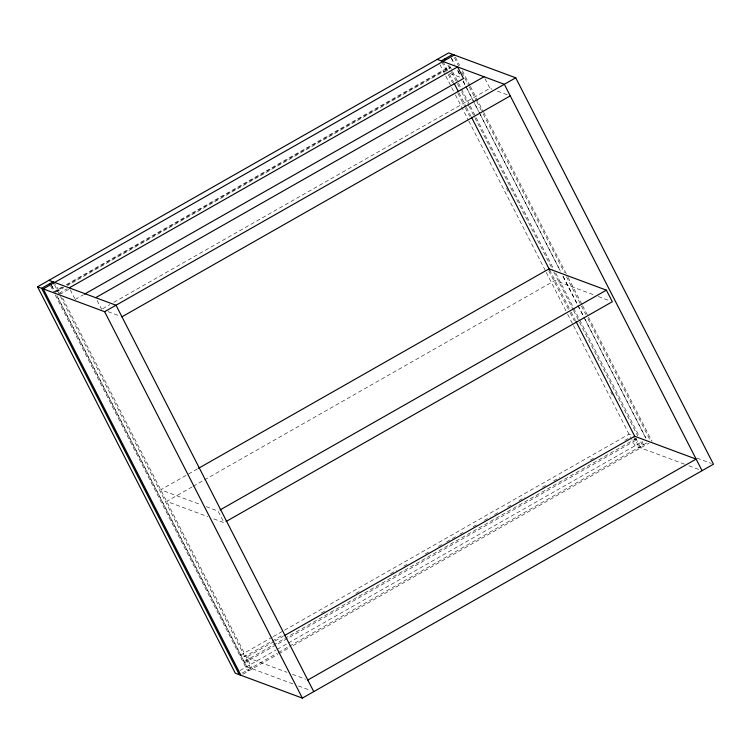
<?xml version="1.0" encoding="UTF-8"?>
<svg xmlns="http://www.w3.org/2000/svg" width="751" height="751" viewBox="0 0 751 751"><rect width="100%" height="100%" fill="white"/><g stroke="black" fill="none" stroke-linecap="round" stroke-linejoin="round"><path stroke-width="0.56" stroke-dasharray="3.75 2.82" d="M53.64 291.857L62.211 286.976M66.295 284.657L448.92 66.961L450.544 67.562L67.496 285.502M63.018 287.267L54.87 291.904L57.911 293.04M67.092 284.948L443.184 70.969L446.235 72.096M56.287 291.876L63.844 287.577M58.935 293.416L67.083 288.778M68.707 289.379L60.559 294.017L55.612 284.357M75.194 299.452L83.352 294.814M102.643 308.689L109.777 304.634M113.852 302.315L489.943 88.327L492.083 89.125M197.429 468.915L160.742 489.793L200.761 504.653M192.153 486.892L166.675 501.386L207.774 516.65M193.176 486.31L203.361 480.509M204.385 479.927L554.989 280.452L593.928 294.908M272.331 637.139L240.733 655.116L244.798 656.627L282.507 635.177M273.345 636.566L283.54 630.765M284.554 630.183L629.047 434.181L632.098 435.317M321.24 613.135L325.314 610.816M355.89 593.421L359.964 591.103M390.548 573.708L396.659 570.225M403.794 566.17L407.868 563.851M425.197 553.985L429.272 551.666M438.443 546.446L442.527 544.128M446.601 541.809L455.773 536.59M459.847 534.271L463.93 531.952M473.102 526.733L477.176 524.414M484.311 520.359L490.431 516.876M494.505 514.557L498.58 512.238M507.751 507.019L511.835 504.7M518.969 500.635L525.08 497.162M542.41 487.305L546.484 484.977M553.618 480.922L559.73 477.439M590.305 460.044L594.388 457.725M624.963 440.33L629.038 438.011M273.946 641.579L246.422 657.228L286.985 672.295M274.96 640.997L283.118 636.36M636.369 438.415L243.127 662.147L244.76 662.757L636.979 439.598M240.02 670.493L276.218 649.897M277.241 649.315L287.436 643.513M288.45 642.931L642.574 441.457M242.188 673.074L277.232 653.145M278.245 652.563L288.44 646.761M289.454 646.189L646.639 442.968M242.948 674.173L277.832 654.328M278.856 653.745L289.051 647.944M293.125 645.625L649.089 443.099M445.437 68.932L447.061 69.543M449.924 73.467L461.424 77.738M497.434 91.115L508.127 95.086M598.256 296.514L610.15 300.935M697.003 458.101L711.253 463.395M634.933 439.232L636.557 439.833M684.527 464.174L634.98 445.775L631.779 439.504M688.911 465.798L699.876 469.873M57.123 289.877L58.747 290.477M108.041 311.656L118.742 315.627M206.168 506.662L218.062 511.084L223.995 522.677L213.181 518.659M292.468 674.332L305.619 679.214M246.61 660.167L248.234 660.777M292.918 683.889L246.666 666.71L56.954 295.978M298.4 685.926L310.454 690.404M484.996 78.667L489.943 88.327M455.397 57.104L459.678 65.459M462.344 70.678L469.826 85.295M470.361 86.346L483.184 111.401M483.719 112.453L567.625 276.406M568.16 277.448L582.053 304.606M582.588 305.648L587.93 316.096M588.465 317.138L652.056 441.41M454.308 57.545L458.579 65.9M461.79 72.162L468.737 85.736M469.272 86.778L476.218 100.362M476.754 101.404L482.63 112.894M483.165 113.936L564.395 272.669M566.526 276.847L580.955 305.047M581.49 306.089L585.771 314.444M587.911 318.621L650.432 440.809M451.389 58.034L454.59 64.304M457.8 70.566L459.931 74.743M463.142 81.014L466.352 87.276M466.887 88.318L479.711 113.382M480.246 114.434L560.406 271.073M563.072 276.302L584.447 318.067M584.982 319.119L645.907 438.171M451.313 58.118L453.98 63.337M457.725 70.65L459.856 74.828M463.067 81.099L465.207 85.276M465.742 86.318L478.565 111.383M479.1 112.425L560.33 271.158M562.997 276.377L577.425 304.577M577.96 305.619L583.311 316.068M583.837 317.11L645.832 438.255M449.633 65.778L458.176 82.488M458.551 83.211L469.76 105.112M470.295 106.154L553.562 268.877M555.693 273.045L638.97 435.768M642.011 441.729L644.151 445.906L642.527 445.305L639.852 440.086M448 65.168L451.21 71.439M451.586 72.171L457.087 82.929M457.453 83.643L461.189 90.946M461.724 91.988L468.671 105.553M468.849 105.9L553.28 270.904M553.816 271.946L573.285 309.994M573.586 310.585L637.721 435.909M442.949 61.488L448.826 72.978M449.361 74.02L453.632 82.375M458.974 92.824L465.92 106.398M466.455 107.44L471.271 116.837M549.554 269.825L570.666 311.083M571.201 312.125L575.473 320.48M635.731 438.227L640.678 447.887M441.832 61.892L447.727 73.42M448.263 74.462L452.543 82.817M457.885 93.255L464.831 106.839M465.367 107.881L469.638 116.236M506.512 188.294L508.117 191.421M548.737 270.792L569.577 311.524M570.112 312.566L574.384 320.921M610.723 391.938L612.328 395.064M633.572 436.575L639.045 447.286M439.926 64.595L445.268 75.044M445.803 76.086L451.144 86.525M451.68 87.576L454.89 93.837M455.425 94.879L468.248 119.944M468.784 120.986L545.733 271.374M546.268 272.416L567.118 313.148M567.643 314.19L572.994 324.629M573.529 325.681L631.244 438.462M97.17 300.578L101.62 309.271M70.247 289.792L74.696 298.494M62.643 298.091L252.355 668.822M54.607 284.958L59.949 295.396M60.484 296.448L250.731 668.221M51.678 285.455L54.354 290.675M56.869 295.584L248.872 670.803L247.248 670.202L54.861 294.242M51.406 285.145L54.372 290.937M50.589 285.896L54.335 293.2"/><path stroke-width="1.13" d="M37.55 286.788L448.638 52.899L515.721 77.813L713.45 464.212L302.362 698.101L235.279 673.187L37.55 286.788L104.633 311.703L302.362 698.101M441.316 60.887L452.703 54.41M454.327 55.011L43.239 288.91L240.968 675.299M69.261 287.868L457.584 66.923L463.517 78.517L84.365 294.232M95.687 297.678L484.01 76.743M104.633 311.703L515.721 77.813M121.953 316.819L510.267 95.884M198.452 468.342L549.056 268.858L606.386 290.149L612.318 301.733L226.042 521.513M220.109 509.92L606.386 290.149M284.131 635.778L634.745 436.293L696.13 459.096L307.816 680.03M444.799 58.907L446.423 59.507M437.251 59.376L504.334 84.29L702.063 470.689M48.937 280.311L116.02 305.225L313.749 691.624M49.519 283.803L51.143 284.404M454.167 83.417L458.439 91.772M471.806 117.879L549.826 270.351M576.008 321.522L634.792 436.397M54.072 283.916L53.002 281.822L41.615 288.3L239.344 674.698"/></g></svg>
